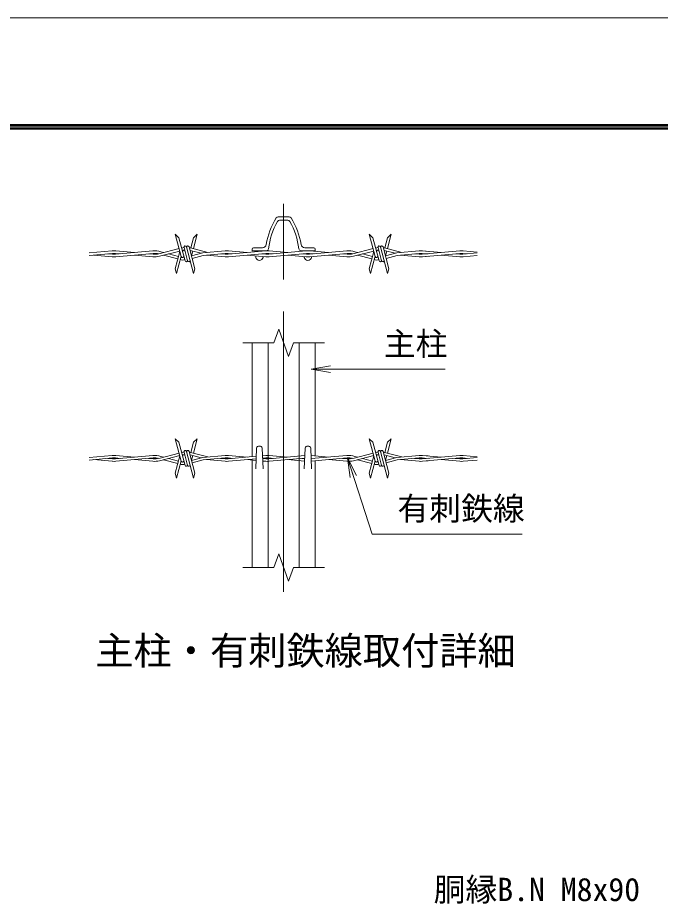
# Model space of a CAD drawing. Units: millimetres, scale not verified. Extents: x -4200 to 4200, y -2970 to 2970.
# Drawn here: x 1027 to 2352, y 1139 to 2970 of the extents above; entities that cross this region are included whole.
import ezdxf
from ezdxf.enums import TextEntityAlignment as Align

# ---------------------------------------------------------------- set-up
doc = ezdxf.new("R2010")
doc.units = ezdxf.units.MM
doc.header["$LTSCALE"] = 20
doc.linetypes.add('USER1', pattern=[50.8, 31.75, -6.35, 6.35, -6.35])
for name, color, linetype, lineweight in [('0-0_D-STR1', 1, 'Continuous', 18), ('0-1_D-BMK', 2, 'USER1', 13), ('0-2_D-STR-DIM', 7, 'Continuous', 9), ('0-3_D-STR3', 3, 'Continuous', 13), ('0-7_D-STR-TXT', 7, 'Continuous', 9), ('0-8_0', 7, 'Continuous', 9), ('0-B_D-TTL', 7, 'Continuous', 9)]:
    doc.layers.add(name, color=color, linetype=linetype, lineweight=lineweight)
doc.layers.add('0-9_D-TTL-TXT', color=7, linetype='Continuous')
doc.styles.add('ＭＳ ゴシック', font='')
doc.styles.get('ＭＳ ゴシック').set_extended_font_data('MS Gothic')

# ---------------------------------------------------------------- blocks, each defined once
blk = doc.blocks.new('_Open')
at = {"layer": '0-8_0'}
blk.add_line((-20, 3.33), (0, 0), dxfattribs=at)
blk.add_lwpolyline([(-20, -3.33), (0, 0), (-20, 0)], dxfattribs=at)

msp = doc.modelspace()

# ---------------------------------------------------------------- linework, layer by layer
at = {"layer": '0-0_D-STR1'}
for p, q in [((1563.88, 2559.51), (1586.26, 2559.51)), ((1566.69, 2552.51), (1583.45, 2552.51)), ((1510.07, 2489.51), (1510.07, 2492.51)), ((1531.18, 2495.51), (1513.07, 2495.51)), ((1618.96, 2495.51), (1637.07, 2495.51)), ((1640.07, 2489.51), (1640.07, 2492.51)), ((1539.91, 2489.51), (1510.07, 2489.51)), ((1517.54, 2487.18), (1517.54, 2489.51)), ((1517.54, 2475.51), (1517.54, 2478.76)), ((1532.54, 2488.53), (1532.54, 2489.51)), ((1532.54, 2482.64), (1532.54, 2483.31)), ((1532.54, 2475.51), (1532.54, 2477.42)), ((1610.23, 2489.51), (1640.07, 2489.51)), ((1617.54, 2488.63), (1617.54, 2489.51)), ((1617.54, 2482.53), (1617.54, 2483.41)), ((1617.54, 2475.51), (1617.54, 2477.31)), ((1632.54, 2488.69), (1632.54, 2489.51)), ((1632.54, 2482.48), (1632.54, 2483.47)), ((1632.54, 2475.51), (1632.54, 2477.25)), ((1510.07, 2299.5), (1510.07, 2064.6)), ((1543.07, 2299.5), (1543.07, 1835.68)), ((1607.07, 1835.68), (1607.07, 2299.5)), ((1640.07, 2066.1), (1640.07, 2299.5)), ((1519.07, 2082.35), (1517.57, 2039.35)), ((1531.07, 2082.35), (1532.57, 2039.35)), ((1619.07, 2082.35), (1617.57, 2039.35)), ((1631.07, 2082.35), (1632.57, 2039.35)), ((1510.07, 2057.51), (1510.07, 1835.68)), ((1640.07, 1835.68), (1640.07, 2056.01))]:
    msp.add_line(p, q, dxfattribs=at)
for centre, radius, start, end in [((1688.27, 2477.69), 151.2, 148.30182, 170.6662), ((1688.27, 2477.69), 145.2, 150.13204, 173.91336), ((1563.88, 2554.51), 5, 90, 148.30182), ((1566.69, 2547.51), 5, 90, 150.13204), ((1583.45, 2547.51), 5, 29.86796, 90), ((1586.26, 2554.51), 5, 31.69818, 90), ((1461.87, 2477.69), 145.2, 6.08664, 29.86796), ((1461.87, 2477.69), 151.2, 9.3338, 31.69818), ((1513.07, 2492.51), 3, 90, 180), ((1531.18, 2503.51), 8, 270, 350.6662), ((1539.91, 2493.51), 4, 270, 353.91336), ((1610.23, 2493.51), 4, 186.08664, 270), ((1618.96, 2503.51), 8, 189.3338, 270), ((1637.07, 2492.51), 3, 0, 90), ((1525.04, 2477.19), 7.69, 192.68038, 347.31962), ((1625.04, 2477.19), 7.69, 192.68038, 347.31962), ((1525.07, 2079.85), 6.5, 22.61986, 157.38014), ((1625.07, 2079.85), 6.5, 22.61986, 157.38014)]:
    msp.add_arc(centre, radius, start, end, dxfattribs=at)
at = {"layer": '0-1_D-BMK'}
for p, q in [((1575.07, 2586.25), (1575.07, 2429.86)), ((1575.07, 1785.49), (1575.07, 2364.13))]:
    msp.add_line(p, q, dxfattribs=at)
at = {"layer": '0-2_D-STR-DIM'}
for p, q in [((1491.07, 2299.5), (1554.55, 2299.5)), ((1595.59, 2299.5), (1659.07, 2299.5)), ((1491.07, 1835.68), (1554.55, 1835.68)), ((1595.59, 1835.68), (1659.07, 1835.68))]:
    msp.add_line(p, q, dxfattribs=at)
for points in [[(1554.55, 2299.5), (1564.81, 2327.69), (1585.33, 2271.31), (1595.59, 2299.5)], [(1554.55, 1835.68), (1564.81, 1863.87), (1585.33, 1807.49), (1595.59, 1835.68)]]:
    msp.add_lwpolyline(points, dxfattribs=at)
at = {"layer": '0-3_D-STR3'}
for p, q in [((1358.87, 2516.24), (1351.52, 2523.6)), ((1363.96, 2477.19), (1351.52, 2523.6)), ((1358.87, 2516.24), (1371.67, 2468.49)), ((1389.49, 2516.24), (1383.82, 2495.1)), ((1396.84, 2523.6), (1388.85, 2493.76)), ((1389.49, 2516.24), (1396.84, 2523.6)), ((1758.87, 2516.24), (1751.52, 2523.6)), ((1763.96, 2477.19), (1751.52, 2523.6)), ((1758.87, 2516.24), (1771.67, 2468.49)), ((1789.49, 2516.24), (1783.82, 2495.1)), ((1796.84, 2523.6), (1788.85, 2493.76)), ((1789.49, 2516.24), (1796.84, 2523.6)), ((1317.78, 2483.05), (1359.53, 2493.69)), ((1367.09, 2495.62), (1364.58, 2494.95)), ((1365.92, 2489.95), (1368.47, 2490.6)), ((1369.65, 2496.11), (1377.05, 2468.49)), ((1371.23, 2490.21), (1369.78, 2490.6)), ((1374.68, 2497.46), (1389.44, 2442.35)), ((1392.13, 2452.39), (1380.06, 2497.46)), ((1404.99, 2484.05), (1382, 2490.21)), ((1382.48, 2490.08), (1382.26, 2489.25)), ((1418.47, 2485.82), (1382.78, 2495.38)), ((1717.78, 2483.05), (1759.53, 2493.69)), ((1767.09, 2495.62), (1764.58, 2494.95)), ((1765.92, 2489.95), (1768.47, 2490.6)), ((1769.65, 2496.11), (1777.05, 2468.49)), ((1771.23, 2490.21), (1769.78, 2490.6)), ((1774.68, 2497.46), (1789.44, 2442.35)), ((1792.13, 2452.39), (1780.06, 2497.46)), ((1804.99, 2484.05), (1782, 2490.21)), ((1782.48, 2490.08), (1782.26, 2489.25)), ((1818.47, 2485.82), (1782.78, 2495.38)), ((1221.81, 2489.01), (1174.18, 2484.75)), ((1222.27, 2483.83), (1174.18, 2479.53)), ((1221.81, 2476.93), (1183.47, 2480.36)), ((1212.64, 2482.97), (1222.27, 2482.11)), ((1305.62, 2489.01), (1228.47, 2482.11)), ((1238.1, 2482.97), (1228.47, 2483.83)), ((1228.94, 2489.01), (1267.28, 2485.58)), ((1306.09, 2483.83), (1228.94, 2476.93)), ((1305.62, 2476.93), (1267.28, 2480.36)), ((1296.46, 2482.97), (1306.09, 2482.11)), ((1319.07, 2478.01), (1360.88, 2488.67)), ((1327.66, 2485.57), (1321.72, 2487.16)), ((1356.91, 2472.35), (1327.63, 2480.19)), ((1358.26, 2477.37), (1337.92, 2482.82)), ((1361.08, 2487.91), (1351.57, 2452.39)), ((1363.78, 2477.86), (1354.26, 2442.35)), ((1365.79, 2475.35), (1363.28, 2476.02)), ((1369.65, 2476.02), (1367.14, 2475.35)), ((1387.5, 2488.73), (1384.95, 2479.21)), ((1408.15, 2484.9), (1385.08, 2478.71)), ((1386.43, 2473.69), (1409.06, 2479.76)), ((1454.18, 2489.01), (1408.15, 2484.9)), ((1409.06, 2479.76), (1454.64, 2483.83)), ((1454.18, 2476.93), (1415.83, 2480.36)), ((1445.01, 2482.97), (1454.64, 2482.11)), ((1537.99, 2489.01), (1460.84, 2482.11)), ((1470.47, 2482.97), (1460.84, 2483.83)), ((1461.31, 2489.01), (1499.65, 2485.58)), ((1538.46, 2483.83), (1461.31, 2476.93)), ((1537.99, 2476.93), (1499.65, 2480.36)), ((1528.83, 2482.97), (1538.46, 2482.11)), ((1621.81, 2489.01), (1544.66, 2482.11)), ((1554.29, 2482.97), (1544.66, 2483.83)), ((1545.12, 2489.01), (1583.47, 2485.58)), ((1622.27, 2483.83), (1545.12, 2476.93)), ((1621.81, 2476.93), (1583.47, 2480.36)), ((1612.64, 2482.97), (1622.27, 2482.11)), ((1705.62, 2489.01), (1628.47, 2482.11)), ((1638.1, 2482.97), (1628.47, 2483.83)), ((1628.94, 2489.01), (1667.28, 2485.58)), ((1706.09, 2483.83), (1628.94, 2476.93)), ((1705.62, 2476.93), (1667.28, 2480.36)), ((1696.46, 2482.97), (1706.09, 2482.11)), ((1719.07, 2478.01), (1760.88, 2488.67)), ((1727.66, 2485.57), (1721.72, 2487.16)), ((1756.91, 2472.35), (1727.63, 2480.19)), ((1758.26, 2477.37), (1737.92, 2482.82)), ((1761.08, 2487.91), (1751.57, 2452.39)), ((1763.78, 2477.86), (1754.26, 2442.35)), ((1765.79, 2475.35), (1763.28, 2476.02)), ((1769.65, 2476.02), (1767.14, 2475.35)), ((1787.5, 2488.73), (1784.95, 2479.21)), ((1808.15, 2484.9), (1785.08, 2478.71)), ((1786.43, 2473.69), (1809.06, 2479.76)), ((1854.18, 2489.01), (1808.15, 2484.9)), ((1809.06, 2479.76), (1854.64, 2483.83)), ((1854.18, 2476.93), (1815.83, 2480.36)), ((1845.01, 2482.97), (1854.64, 2482.11)), ((1937.99, 2489.01), (1860.84, 2482.11)), ((1870.47, 2482.97), (1860.84, 2483.83)), ((1870.47, 2482.97), (1860.84, 2483.83)), ((1873.17, 2483.21), (1860.84, 2482.11)), ((1861.31, 2489.01), (1899.65, 2485.58)), ((1861.31, 2489.01), (1873.17, 2487.95)), ((1938.46, 2483.83), (1861.31, 2476.93)), ((1873.17, 2477.99), (1861.31, 2476.93)), ((1937.99, 2476.93), (1899.65, 2480.36)), ((1928.83, 2482.97), (1938.46, 2482.11)), ((1974.18, 2484.75), (1944.66, 2482.11)), ((1954.29, 2482.97), (1944.66, 2483.83)), ((1945.12, 2489.01), (1974.18, 2486.41)), ((1974.18, 2479.53), (1945.12, 2476.93)), ((1361.94, 2471), (1363.57, 2470.56)), ((1371, 2471), (1369.37, 2470.56)), ((1761.94, 2471), (1763.57, 2470.56)), ((1771, 2471), (1769.37, 2470.56)), ((1351.57, 2452.39), (1354.26, 2442.35)), ((1392.13, 2452.39), (1389.44, 2442.35)), ((1751.57, 2452.39), (1754.26, 2442.35)), ((1792.13, 2452.39), (1789.44, 2442.35)), ((1363.96, 2055.27), (1351.52, 2101.68)), ((1358.87, 2094.33), (1351.52, 2101.68)), ((1358.87, 2094.33), (1371.67, 2046.57)), ((1389.49, 2094.33), (1383.82, 2073.18)), ((1763.96, 2055.27), (1751.52, 2101.68)), ((1758.87, 2094.33), (1751.52, 2101.68)), ((1758.87, 2094.33), (1771.67, 2046.57)), ((1789.49, 2094.33), (1783.82, 2073.18)), ((1317.78, 2061.13), (1359.53, 2071.78)), ((1367.09, 2073.7), (1364.58, 2073.03)), ((1369.65, 2074.19), (1377.05, 2046.57)), ((1374.68, 2075.54), (1389.44, 2020.43)), ((1392.13, 2030.48), (1380.06, 2075.54)), ((1418.47, 2063.9), (1382.78, 2073.47)), ((1717.78, 2061.13), (1759.53, 2071.78)), ((1767.09, 2073.7), (1764.58, 2073.03)), ((1769.65, 2074.19), (1777.05, 2046.57)), ((1774.68, 2075.54), (1789.44, 2020.43)), ((1792.13, 2030.48), (1780.06, 2075.54)), ((1818.47, 2063.9), (1782.78, 2073.47)), ((1221.81, 2067.1), (1174.18, 2062.84)), ((1222.27, 2061.92), (1174.18, 2057.61)), ((1221.81, 2055.01), (1183.47, 2058.45)), ((1212.64, 2061.06), (1222.27, 2060.19)), ((1305.62, 2067.1), (1228.47, 2060.19)), ((1238.1, 2061.06), (1228.47, 2061.92)), ((1228.94, 2067.1), (1267.28, 2063.67)), ((1306.09, 2061.92), (1228.94, 2055.01)), ((1305.62, 2055.01), (1267.28, 2058.45)), ((1296.46, 2061.06), (1306.09, 2060.19)), ((1319.07, 2056.09), (1360.88, 2066.75)), ((1327.66, 2063.65), (1321.72, 2065.24)), ((1356.91, 2050.43), (1327.63, 2058.28)), ((1358.26, 2055.45), (1337.92, 2060.9)), ((1363.78, 2055.94), (1354.26, 2020.43)), ((1365.79, 2053.43), (1363.28, 2054.11)), ((1365.92, 2068.04), (1368.47, 2068.69)), ((1369.65, 2054.11), (1367.14, 2053.43)), ((1371.23, 2068.29), (1369.78, 2068.68)), ((1404.99, 2062.13), (1382, 2068.29)), ((1382.48, 2068.16), (1382.26, 2067.34)), ((1387.5, 2066.82), (1384.95, 2057.29)), ((1408.15, 2062.98), (1385.08, 2056.8)), ((1386.43, 2051.77), (1409.06, 2057.84)), ((1454.18, 2067.1), (1408.15, 2062.98)), ((1409.06, 2057.84), (1454.64, 2061.92)), ((1454.18, 2055.01), (1415.83, 2058.45)), ((1445.01, 2061.06), (1454.64, 2060.19)), ((1518.48, 2065.35), (1460.84, 2060.19)), ((1470.47, 2061.06), (1460.84, 2061.92)), ((1461.31, 2067.1), (1499.65, 2063.67)), ((1518.3, 2060.11), (1461.31, 2055.01)), ((1518.18, 2056.79), (1499.65, 2058.45)), ((1537.99, 2067.1), (1531.62, 2066.53)), ((1538.46, 2061.92), (1531.81, 2061.32)), ((1531.82, 2060.79), (1538.46, 2060.19)), ((1537.99, 2055.01), (1532.01, 2055.55)), ((1618.53, 2066.8), (1544.66, 2060.19)), ((1554.29, 2061.06), (1544.66, 2061.92)), ((1545.12, 2067.1), (1583.47, 2063.67)), ((1618.35, 2061.57), (1545.12, 2055.01)), ((1618.13, 2055.34), (1583.47, 2058.45)), ((1612.64, 2061.06), (1618.31, 2060.55)), ((1631.61, 2066.86), (1667.28, 2063.67)), ((1638.1, 2061.06), (1631.79, 2061.62)), ((1705.62, 2067.1), (1631.83, 2060.49)), ((1706.09, 2061.92), (1632.02, 2055.29)), ((1705.62, 2055.01), (1667.28, 2058.45)), ((1696.46, 2061.06), (1706.09, 2060.19)), ((1719.07, 2056.09), (1760.88, 2066.75)), ((1727.66, 2063.65), (1721.72, 2065.24)), ((1756.91, 2050.43), (1727.63, 2058.28)), ((1758.26, 2055.45), (1737.92, 2060.9)), ((1763.78, 2055.94), (1754.26, 2020.43)), ((1765.79, 2053.43), (1763.28, 2054.11)), ((1765.92, 2068.04), (1768.47, 2068.69)), ((1769.65, 2054.11), (1767.14, 2053.43)), ((1771.23, 2068.29), (1769.78, 2068.68)), ((1804.99, 2062.13), (1782, 2068.29)), ((1782.48, 2068.16), (1782.26, 2067.34)), ((1787.5, 2066.82), (1784.95, 2057.29)), ((1808.15, 2062.98), (1785.08, 2056.8)), ((1786.43, 2051.77), (1809.06, 2057.84)), ((1854.18, 2067.1), (1808.15, 2062.98)), ((1809.06, 2057.84), (1854.64, 2061.92)), ((1854.18, 2055.01), (1815.83, 2058.45)), ((1845.01, 2061.06), (1854.64, 2060.19)), ((1937.99, 2067.1), (1860.84, 2060.19)), ((1870.47, 2061.06), (1860.84, 2061.92)), ((1870.47, 2061.06), (1860.84, 2061.92)), ((1873.17, 2061.3), (1860.84, 2060.19)), ((1861.31, 2067.1), (1873.17, 2066.03)), ((1861.31, 2067.1), (1899.65, 2063.67)), ((1938.46, 2061.92), (1861.31, 2055.01)), ((1873.17, 2056.08), (1861.31, 2055.01)), ((1937.99, 2055.01), (1899.65, 2058.45)), ((1928.83, 2061.06), (1938.46, 2060.19)), ((1974.18, 2062.84), (1944.66, 2060.19)), ((1954.29, 2061.06), (1944.66, 2061.92)), ((1945.12, 2067.1), (1974.18, 2064.5)), ((1974.18, 2057.61), (1945.12, 2055.01)), ((1361.94, 2049.08), (1363.57, 2048.65)), ((1371, 2049.08), (1369.37, 2048.65)), ((1761.94, 2049.08), (1763.57, 2048.65)), ((1771, 2049.08), (1769.37, 2048.65)), ((1392.13, 2030.48), (1389.44, 2020.43)), ((1792.13, 2030.48), (1789.44, 2020.43))]:
    msp.add_line(p, q, dxfattribs=at)
for points in [[(1389.49, 2094.33), (1396.84, 2101.68), (1388.85, 2071.84)], [(1789.49, 2094.33), (1796.84, 2101.68), (1788.85, 2071.84)], [(1361.08, 2065.99), (1351.57, 2030.48), (1354.26, 2020.43)], [(1761.08, 2065.99), (1751.57, 2030.48), (1754.26, 2020.43)]]:
    msp.add_lwpolyline(points, dxfattribs=at)
for centre, radius, start, end in [((1369.11, 2488.08), 2.6, 15, 195), ((1369.11, 2488.08), 7.8, 85.52878, 105), ((1372.16, 2496.78), 2.6, 15, 195), ((1377.55, 2496.78), 2.6, 15, 195), ((1379.88, 2484.56), 11.2, 75, 86.73065), ((1769.11, 2488.08), 2.6, 15, 195), ((1769.11, 2488.08), 7.8, 85.52878, 105), ((1772.16, 2496.78), 2.6, 15, 195), ((1777.55, 2496.78), 2.6, 15, 195), ((1779.88, 2484.56), 11.2, 75, 86.73065), ((1225.37, 2449.17), 40, 84.88752, 95), ((1225.37, 2516.77), 40, 265, 275.11248), ((1225.37, 2449.17), 34.8, 84.88752, 95), ((1225.37, 2516.77), 34.8, 265, 275.11248), ((1309.19, 2449.17), 40, 71.7501, 95.11248), ((1309.19, 2516.77), 40, 264.88752, 284.29953), ((1309.19, 2449.17), 34.8, 76.22606, 95.11248), ((1309.19, 2516.77), 34.8, 264.88752, 284.29953), ((1366.47, 2477.86), 2.6, 195, 15), ((1457.74, 2449.17), 40, 84.88752, 95), ((1457.74, 2516.77), 40, 265, 275.11248), ((1457.74, 2449.17), 34.8, 84.88752, 95), ((1457.74, 2516.77), 34.8, 265, 275.11248), ((1541.56, 2449.17), 40, 84.88752, 95), ((1541.56, 2516.77), 40, 265, 275.11248), ((1541.56, 2449.17), 34.8, 84.88752, 95), ((1541.56, 2516.77), 34.8, 265, 275.11248), ((1625.37, 2449.17), 40, 84.88752, 95), ((1625.37, 2516.77), 40, 265, 275.11248), ((1625.37, 2449.17), 34.8, 84.88752, 95), ((1625.37, 2516.77), 34.8, 265, 275.11248), ((1709.19, 2449.17), 40, 71.7501, 95.11248), ((1709.19, 2516.77), 40, 264.88752, 284.29953), ((1709.19, 2449.17), 34.8, 76.22606, 95.11248), ((1709.19, 2516.77), 34.8, 264.88752, 284.29953), ((1766.47, 2477.86), 2.6, 195, 15), ((1857.74, 2449.17), 40, 84.88752, 95), ((1857.74, 2449.17), 40, 84.88752, 95), ((1857.74, 2516.77), 40, 265, 275.11248), ((1857.74, 2516.77), 40, 265, 275.11248), ((1857.74, 2449.17), 34.8, 84.88752, 95), ((1857.74, 2449.17), 34.8, 84.88752, 95), ((1857.74, 2516.77), 34.8, 265, 275.11248), ((1857.74, 2516.77), 34.8, 265, 275.11248), ((1941.56, 2449.17), 40, 84.88752, 95), ((1941.56, 2516.77), 40, 265, 275.11248), ((1941.56, 2449.17), 34.8, 84.88752, 95), ((1941.56, 2516.77), 34.8, 265, 275.11248), ((1366.47, 2481.38), 11.2, 255, 285), ((1374.18, 2469.16), 2.6, 195, 15), ((1379.57, 2469.16), 2.6, 195, 15), ((1766.47, 2481.38), 11.2, 255, 285), ((1774.18, 2469.16), 2.6, 195, 15), ((1779.57, 2469.16), 2.6, 195, 15), ((1369.11, 2066.17), 7.8, 85.52878, 105), ((1372.16, 2074.87), 2.6, 15, 195), ((1377.55, 2074.87), 2.6, 15, 195), ((1379.88, 2062.65), 11.2, 75, 86.73065), ((1769.11, 2066.17), 7.8, 85.52878, 105), ((1772.16, 2074.87), 2.6, 15, 195), ((1777.55, 2074.87), 2.6, 15, 195), ((1779.88, 2062.65), 11.2, 75, 86.73065), ((1225.37, 2027.26), 40, 84.88752, 95), ((1225.37, 2094.86), 40, 265, 275.11248), ((1225.37, 2027.26), 34.8, 84.88752, 95), ((1225.37, 2094.86), 34.8, 265, 275.11248), ((1309.19, 2027.26), 40, 71.7501, 95.11248), ((1309.19, 2094.86), 40, 264.88752, 284.29953), ((1309.19, 2027.26), 34.8, 76.22606, 95.11248), ((1309.19, 2094.86), 34.8, 264.88752, 284.29953), ((1366.47, 2055.94), 2.6, 195, 15), ((1369.11, 2066.17), 2.6, 15, 195), ((1457.74, 2027.26), 40, 84.88752, 95), ((1457.74, 2094.86), 40, 265, 275.11248), ((1457.74, 2027.26), 34.8, 84.88752, 95), ((1457.74, 2094.86), 34.8, 265, 275.11248), ((1541.56, 2027.26), 40, 84.88752, 95), ((1541.56, 2094.86), 40, 265, 275.11248), ((1541.56, 2027.26), 34.8, 84.88752, 95), ((1541.56, 2094.86), 34.8, 265, 275.11248), ((1709.19, 2027.26), 40, 71.7501, 95.11248), ((1709.19, 2094.86), 40, 264.88752, 284.29953), ((1709.19, 2027.26), 34.8, 76.22606, 95.11248), ((1709.19, 2094.86), 34.8, 264.88752, 284.29953), ((1766.47, 2055.94), 2.6, 195, 15), ((1769.11, 2066.17), 2.6, 15, 195), ((1857.74, 2027.26), 40, 84.88752, 95), ((1857.74, 2027.26), 40, 84.88752, 95), ((1857.74, 2094.86), 40, 265, 275.11248), ((1857.74, 2094.86), 40, 265, 275.11248), ((1857.74, 2027.26), 34.8, 84.88752, 95), ((1857.74, 2027.26), 34.8, 84.88752, 95), ((1857.74, 2094.86), 34.8, 265, 275.11248), ((1857.74, 2094.86), 34.8, 265, 275.11248), ((1941.56, 2027.26), 40, 84.88752, 95), ((1941.56, 2094.86), 40, 265, 275.11248), ((1941.56, 2027.26), 34.8, 84.88752, 95), ((1941.56, 2094.86), 34.8, 265, 275.11248), ((1366.47, 2059.46), 11.2, 255, 285), ((1374.18, 2047.24), 2.6, 195, 15), ((1379.57, 2047.24), 2.6, 195, 15), ((1766.47, 2059.46), 11.2, 255, 285), ((1774.18, 2047.24), 2.6, 195, 15), ((1779.57, 2047.24), 2.6, 195, 15)]:
    msp.add_arc(centre, radius, start, end, dxfattribs=at)
at = {"layer": '0-7_D-STR-TXT'}
msp.add_line((1908.1, 2245.17), (1633.44, 2245.17), dxfattribs=at)
msp.add_lwpolyline([(2066.83, 1904.79), (1757.28, 1904.79), (1707.13, 2060.09)], dxfattribs=at)
at = {"layer": '0-B_D-TTL', "color": 2, "lineweight": 18}
msp.add_lwpolyline([(-4200, 2970), (4200, 2970), (4200, -2970), (-4200, -2970)], close=True, dxfattribs=at)
at = {"layer": '0-B_D-TTL'}
for points in [[(-3930, 2750), (3930, 2750), (3930, -2750), (-3930, -2750)], [(-3927.5, 2747.5), (3927.5, 2747.5), (3927.5, -2747.5), (-3927.5, -2747.5)], [(-3925, 2745), (3925, 2745), (3925, -2745), (-3925, -2745)], [(-3922.5, 2742.5), (3922.5, 2742.5), (3922.5, -2742.5), (-3922.5, -2742.5)], [(-3920, 2740), (3920, 2740), (3920, -2740), (-3920, -2740)]]:
    msp.add_lwpolyline(points, close=True, dxfattribs=at)

# ---------------------------------------------------------------- block references
at = {"layer": '0-7_D-STR-TXT', "xscale": 2, "yscale": 2}
for p, rotation in [((1631.44, 2245.17), 180), ((1706.51, 2061.99), 107.89556)]:
    msp.add_blockref('_Open', p, dxfattribs=dict(at, rotation=rotation))

# ---------------------------------------------------------------- texts
at = {"layer": '0-7_D-STR-TXT', "style": 'ＭＳ ゴシック'}
for s, p in [('主柱', (1781.71, 2258.9)), ('有刺鉄線', (1809.72, 1919.15)), ('胴縁B.N M8x90', (1884.39, 1133.3))]:
    msp.add_text(s, height=48.09, dxfattribs=at).set_placement(p, align=Align.BOTTOM_LEFT)
at = {"layer": '0-9_D-TTL-TXT', "style": 'ＭＳ ゴシック'}
msp.add_text('主柱・有刺鉄線取付詳細', height=57.77, dxfattribs=at).set_placement((1186.74, 1618.14), align=Align.BOTTOM_LEFT)

doc.saveas('drawing.dxf')
